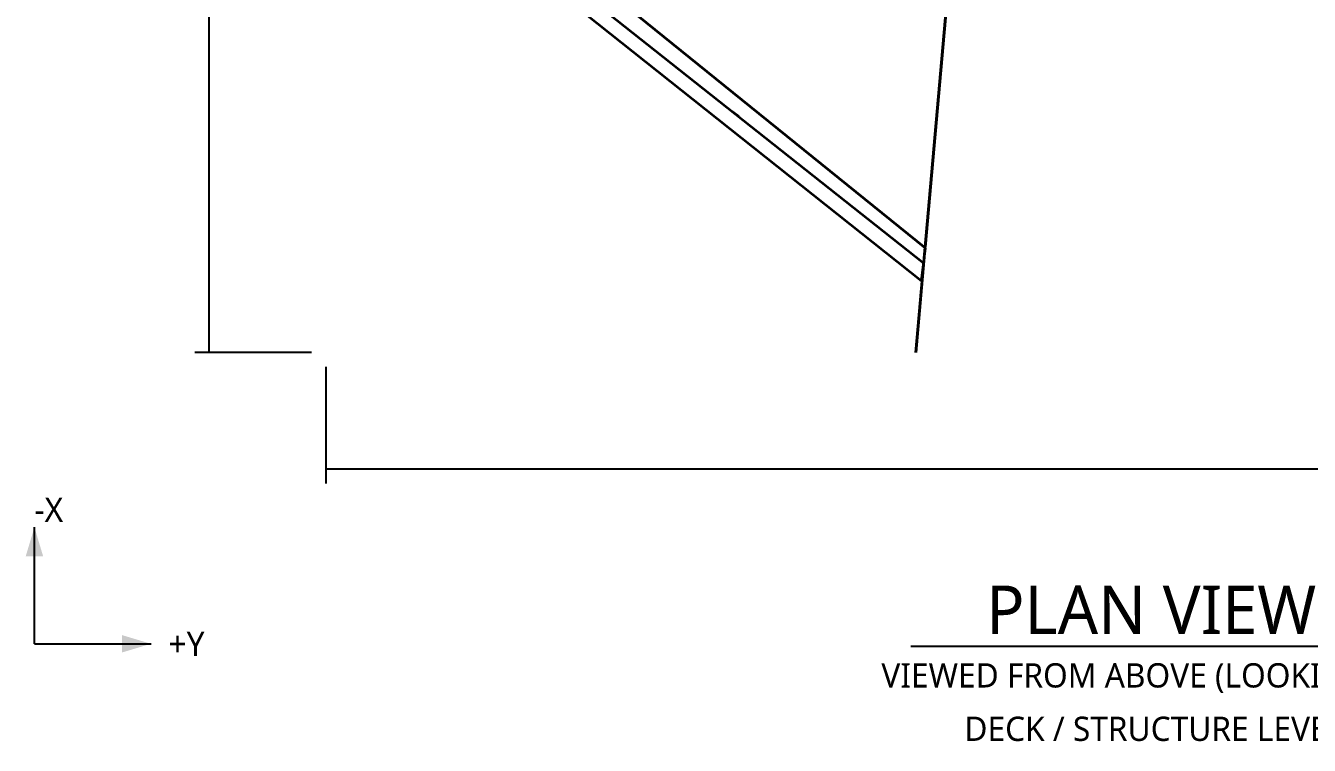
# Model space of a CAD drawing. Header units: millimetres. Extents: x -6703 to 7269, y -87291 to -79311.
# Drawn here: x -6703 to -97, y -87291 to -83587 of the extents above; entities that cross this region are included whole.
import ezdxf
from ezdxf.enums import TextEntityAlignment as Align

# ---------------------------------------------------------------- set-up
doc = ezdxf.new("R2010")
doc.units = ezdxf.units.MM
doc.linetypes.add('HIDDEN_50', pattern=[225, 150, -75])
for name, color, linetype, lineweight in [('AXES', 6, 'Continuous', 25), ('DIMENSIONS', 3, 'Continuous', 18), ('LEVELS', 1, 'Continuous', 18), ('PLATE_HIDDEN', 8, 'HIDDEN_50', 18), ('PLATE_VISIBLE', 7, 'Continuous', 35), ('TEXT', 2, 'Continuous', 25)]:
    doc.layers.add(name, color=color, linetype=linetype, lineweight=lineweight)
doc.styles.add('OpenSans', font='OpenSans-Regular.ttf')
doc.styles.add('OpenSansCondensed-Light', font='OpenSansCondensed-Light.ttf')
doc.dimstyles.new('DIM_1_50', dxfattribs={"dimscale": 50, "dimtxt": 2.5, "dimasz": 2.5, "dimexe": 1.5, "dimexo": 1.5, "dimgap": 1, "dimtad": 1, "dimdec": 0, "dimzin": 12, "dimdsep": 46, "dimtxsty": 'OpenSansCondensed-Light', "dimtsz": 0.00125, "dimcen": 2.5, "dimclrd": 3, "dimclre": 3, "dimclrt": 3, "dimazin": 3, "dimtfac": 0.5, "dimtmove": 2, "dimatfit": 3})

msp = doc.modelspace()

# ---------------------------------------------------------------- linework, layer by layer
at = {"layer": 'AXES'}
for q in [(-6657.6, -86168.6), (-6057.6, -86768.6)]:
    msp.add_line((-6657.6, -86768.6), q, dxfattribs=at)
for points in [[(-6657.6, -86168.6), (-6702.6, -86318.6), (-6612.6, -86318.6)], [(-6057.6, -86768.6), (-6207.6, -86723.6), (-6207.6, -86813.6)]]:
    msp.add_solid(points, dxfattribs=at)
at = {"layer": 'PLATE_HIDDEN'}
for p, q in [((-3460.4, -83716.9), (-3732.3, -83501.4)), ((-3065.1, -84030.2), (-3460.8, -83716.6)), ((-3460.8, -83716.6), (-3460.4, -83716.9)), ((-2085.4, -84806.5), (-3033.7, -84055)), ((-2074.2, -84727.6), (-2076.9, -84757.4))]:
    msp.add_line(p, q, dxfattribs=at)
at = {"layer": 'PLATE_VISIBLE'}
for p, q in [((-4097.9, -83211.7), (-2081.5, -84809.7)), ((-2122, -85268.6), (-1938.8, -83193.8)), ((-1938.8, -83193.8), (-2074.2, -84727.6)), ((-4126, -83283.1), (-2092.1, -84900.8)), ((-4121.5, -83286.7), (-2092.1, -84900.8)), ((-2072.8, -84731.5), (-3863.4, -83283.9)), ((-2072.8, -84731.5), (-3860, -83286.7)), ((-3033.7, -84055), (-3065.1, -84030.2)), ((-2092.1, -84900.8), (-2072.8, -84731.5)), ((-2092.1, -84900.8), (-2072.8, -84731.5)), ((-2076.9, -84757.4), (-2122, -85268.6)), ((-2081.5, -84809.7), (-2085.4, -84806.5))]:
    msp.add_line(p, q, dxfattribs=at)
at = {"layer": 'TEXT'}
msp.add_line((-2147.1, -86781.1), (3377.9, -86781.1), dxfattribs=at)

# ---------------------------------------------------------------- texts
at = {"layer": 'AXES', "style": 'OpenSans'}
for s, p in [('-X', (-6657.6, -86141.1)), ('+Y', (-5967.6, -86831.1))]:
    msp.add_text(s, height=125, dxfattribs=at).set_placement(p)
at = {"layer": 'LEVELS', "style": 'OpenSans'}
msp.add_text('DECK / STRUCTURE LEVELS: EL. +37 900,  EL. +41 555,  EL. +41 805', height=125, dxfattribs=at).set_placement((615.4, -87143.6), align=Align.TOP_CENTER)
at = {"layer": 'TEXT', "style": 'OpenSans'}
for s, height, p in [('PLAN VIEW - UPPER PLATFORM', 250, (615.4, -86468.6)), ('VIEWED FROM ABOVE (LOOKING -Z), UPPER PLATFORM ONLY   -   SCALE 1:50', 125, (615.4, -86868.6))]:
    msp.add_text(s, height=height, dxfattribs=at).set_placement(p, align=Align.TOP_CENTER)

# ---------------------------------------------------------------- dimensions: what is measured, and where the dimension line sits
at = {"layer": 'DIMENSIONS'}
msp.add_linear_dim(base=(-5757.6, -85268.6), p1=(-5157.6, -85268.6), p2=(-5157.6, -79587.9), angle=90, dimstyle='DIM_1_50', dxfattribs=at).render()
msp.add_linear_dim(base=(-5157.6, -85868.6), p1=(-5157.6, -85268.6), p2=(6388.4, -85268.6), dimstyle='DIM_1_50', dxfattribs=at).render()

doc.saveas('drawing.dxf')
